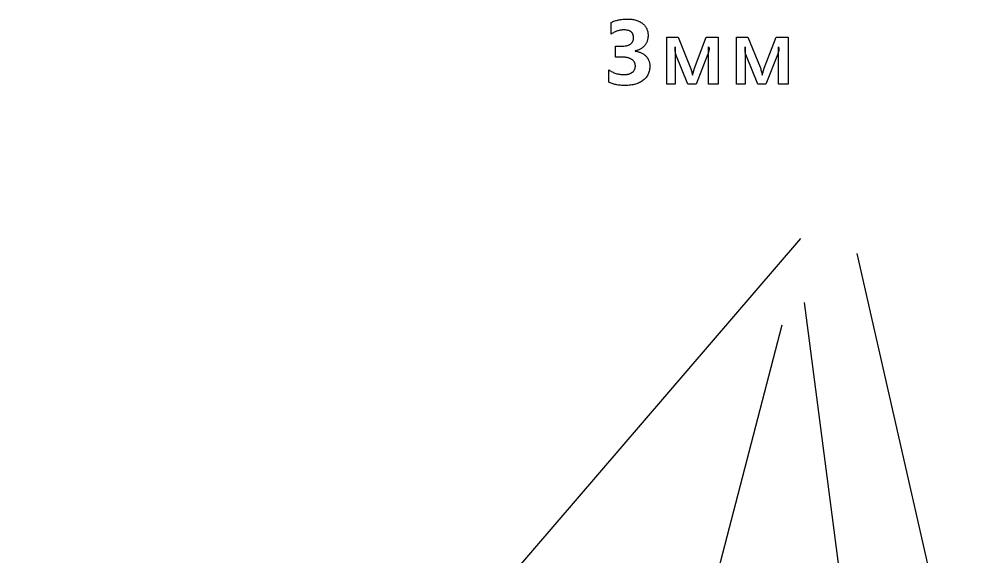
# Model space of a CAD drawing. Header units: metres. Extents: x -352 to 1414, y 67 to 1317.
# Drawn here: x 742 to 1299, y 1002 to 1317 of the extents above; entities that cross this region are included whole.
import ezdxf

# ---------------------------------------------------------------- set-up
doc = ezdxf.new("R2010")
doc.units = ezdxf.units.M
doc.layers.add('Page1', color=7, linetype='CONTINUOUS')

msp = doc.modelspace()

# ---------------------------------------------------------------- linework, layer by layer
at = {"layer": 'Page1'}
for p, q in [((741.609346, 655.604445), (1199.639675, 1188.505116)), ((1298.732775, 889.023747), (1232.670708, 1179.69684)), ((1256.893466, 726.070649), (1201.841744, 1151.069945)), ((1012.463819, 459.620314), (1188.62933, 1137.857531))]:
    msp.add_line(p, q, dxfattribs=at)
for points in [[(1087.119995, 1280.078247), (1087.119995, 1287.373657), (1087.119995, 1287.373657), (1087.598511, 1287.03064), (1088.086914, 1286.709839), (1088.585083, 1286.411255), (1089.09314, 1286.134644), (1089.611084, 1285.880249), (1090.138916, 1285.647949), (1090.676514, 1285.437744), (1091.223999, 1285.249756), (1091.781372, 1285.08374), (1092.348511, 1284.939941), (1092.925537, 1284.818237), (1093.512451, 1284.71875), (1094.109131, 1284.641357), (1094.71582, 1284.585938), (1095.332153, 1284.552856), (1095.958496, 1284.541748), (1095.958496, 1284.541748), (1096.73291, 1284.562744), (1097.103638, 1284.588989), (1097.463257, 1284.625732), (1097.81189, 1284.672974), (1098.149536, 1284.730713), (1098.476196, 1284.79895), (1098.791748, 1284.877808), (1099.096313, 1284.967041), (1099.389893, 1285.066772), (1099.672363, 1285.177002), (1099.94397, 1285.297729), (1100.204468, 1285.428955), (1100.453857, 1285.570801), (1100.692383, 1285.723022), (1100.9198, 1285.885742), (1100.9198, 1285.885742), (1101.134766, 1286.057861), (1101.335938, 1286.238403), (1101.523193, 1286.427124), (1101.696533, 1286.624146), (1101.856079, 1286.829468), (1102.001709, 1287.043091), (1102.133423, 1287.265015), (1102.251343, 1287.495239), (1102.355347, 1287.733765), (1102.445557, 1287.980591), (1102.521851, 1288.235718), (1102.584229, 1288.499146), (1102.632813, 1288.770874), (1102.66748, 1289.050903), (1102.688354, 1289.339111), (1102.69519, 1289.635742), (1102.69519, 1289.635742), (1102.686646, 1289.941772), (1102.661011, 1290.23877), (1102.618286, 1290.526978), (1102.558472, 1290.806274), (1102.481567, 1291.07666), (1102.387573, 1291.338135), (1102.276489, 1291.590698), (1102.148315, 1291.834351), (1102.003052, 1292.069092), (1101.840698, 1292.294922), (1101.661255, 1292.511963), (1101.464722, 1292.719971), (1101.251099, 1292.919189), (1101.020386, 1293.109375), (1100.772583, 1293.290771), (1100.50769, 1293.463257), (1100.50769, 1293.463257), (1100.227905, 1293.625977), (1099.935303, 1293.778198), (1099.630005, 1293.919922), (1099.31189, 1294.05127), (1098.980957, 1294.171997), (1098.637207, 1294.282227), (1098.280884, 1294.381958), (1097.911621, 1294.471191), (1097.529663, 1294.549927), (1097.134888, 1294.618164), (1096.727417, 1294.676025), (1096.307129, 1294.723267), (1095.874023, 1294.76001), (1095.428223, 1294.786255), (1094.498291, 1294.807251), (1094.498291, 1294.807251), (1091.013794, 1294.807251), (1091.013794, 1301.178955), (1094.255005, 1301.178955), (1094.255005, 1301.178955), (1095.148438, 1301.19812), (1095.984253, 1301.255859), (1096.762451, 1301.351929), (1097.129883, 1301.414429), (1097.483032, 1301.486572), (1097.821655, 1301.568237), (1098.145874, 1301.659668), (1098.455688, 1301.76062), (1098.751099, 1301.871094), (1099.032104, 1301.991333), (1099.298706, 1302.121094), (1099.550903, 1302.260498), (1099.788696, 1302.409546), (1100.012085, 1302.568237), (1100.221069, 1302.73645), (1100.415527, 1302.914307), (1100.595703, 1303.101807), (1100.761475, 1303.298828), (1100.91272, 1303.505615), (1101.049683, 1303.721924), (1101.172119, 1303.947876), (1101.280273, 1304.18335), (1101.373901, 1304.428589), (1101.453125, 1304.68335), (1101.517944, 1304.947754), (1101.568481, 1305.221802), (1101.604492, 1305.505371), (1101.626099, 1305.798584), (1101.633301, 1306.10144), (1101.633301, 1306.10144), (1101.627686, 1306.386597), (1101.611084, 1306.66272), (1101.583252, 1306.92981), (1101.544312, 1307.187744), (1101.494385, 1307.436768), (1101.433228, 1307.676636), (1101.360962, 1307.907471), (1101.277588, 1308.129272), (1101.183105, 1308.342041), (1101.077515, 1308.545654), (1100.960815, 1308.740356), (1100.832886, 1308.925903), (1100.69397, 1309.102417), (1100.543945, 1309.269897), (1100.38269, 1309.428345), (1100.210449, 1309.577637), (1100.026978, 1309.718018), (1099.83252, 1309.849243), (1099.626831, 1309.971436), (1099.410034, 1310.084595), (1099.182251, 1310.188721), (1098.943237, 1310.283813), (1098.693115, 1310.369751), (1098.431885, 1310.446777), (1097.876099, 1310.573486), (1097.275879, 1310.664063), (1096.631104, 1310.718384), (1095.941895, 1310.73645), (1095.941895, 1310.73645), (1095.467041, 1310.726807), (1094.993774, 1310.697754), (1094.522095, 1310.649292), (1094.052002, 1310.581543), (1093.583618, 1310.494507), (1093.116699, 1310.387939), (1092.651489, 1310.262207), (1092.187744, 1310.116943), (1091.725708, 1309.952393), (1091.265259, 1309.768555), (1090.806396, 1309.565308), (1090.348999, 1309.342651), (1089.893433, 1309.100586), (1089.439331, 1308.839355), (1088.986816, 1308.558594), (1088.535889, 1308.258545), (1088.535889, 1308.258545), (1088.535889, 1315.094849), (1088.535889, 1315.094849), (1089.040283, 1315.338623), (1089.55481, 1315.56665), (1090.079712, 1315.779053), (1090.614868, 1315.975586), (1091.1604, 1316.156494), (1091.716064, 1316.321655), (1092.282104, 1316.471069), (1092.858398, 1316.604736), (1093.444946, 1316.722778), (1094.04187, 1316.824951), (1094.649048, 1316.911499), (1095.266479, 1316.9823), (1095.894165, 1317.037354), (1096.532227, 1317.07666), (1097.18042, 1317.10022), (1097.838989, 1317.108154), (1097.838989, 1317.108154), (1098.555664, 1317.0979), (1099.252075, 1317.067139), (1099.928467, 1317.015991), (1100.584595, 1316.944458), (1101.220703, 1316.852417), (1101.836792, 1316.739868), (1102.432617, 1316.606812), (1103.008423, 1316.453369), (1103.564087, 1316.279419), (1104.099609, 1316.085083), (1104.61499, 1315.870239), (1105.110352, 1315.63501), (1105.585571, 1315.379272), (1106.040649, 1315.103027), (1106.475586, 1314.806274), (1106.890503, 1314.489136), (1106.890503, 1314.489136), (1107.282593, 1314.155762), (1107.649414, 1313.810181), (1107.990967, 1313.452393), (1108.307251, 1313.082397), (1108.598267, 1312.700317), (1108.863892, 1312.30603), (1109.104248, 1311.899658), (1109.319214, 1311.481079), (1109.509033, 1311.050293), (1109.673462, 1310.6073), (1109.812622, 1310.152222), (1109.926514, 1309.685059), (1110.015015, 1309.205566), (1110.078247, 1308.713989), (1110.116211, 1308.210327), (1110.128906, 1307.694336), (1110.128906, 1307.694336), (1110.12146, 1307.235229), (1110.099487, 1306.786865), (1110.062744, 1306.349487), (1110.011353, 1305.922852), (1109.945313, 1305.50708), (1109.864624, 1305.102173), (1109.769165, 1304.70813), (1109.659058, 1304.324951), (1109.534302, 1303.952637), (1109.394775, 1303.591187), (1109.240723, 1303.240601), (1109.071777, 1302.900879), (1108.888306, 1302.572021), (1108.690186, 1302.253906), (1108.477295, 1301.946777), (1108.249756, 1301.650391), (1108.007446, 1301.36499), (1107.75061, 1301.090332), (1107.479004, 1300.826538), (1107.192749, 1300.57373), (1106.891724, 1300.331665), (1106.57605, 1300.100464), (1106.245728, 1299.880127), (1105.900757, 1299.670654), (1105.541138, 1299.472046), (1105.166748, 1299.284302), (1104.77771, 1299.107422), (1104.374023, 1298.941406), (1103.955566, 1298.786133), (1103.522461, 1298.641846), (1103.074707, 1298.508423), (1102.612305, 1298.385742), (1102.612305, 1298.385742), (1102.612305, 1298.253052), (1102.612305, 1298.253052), (1103.102783, 1298.184082), (1103.580322, 1298.100342), (1104.044678, 1298.001831), (1104.49585, 1297.88855), (1104.934082, 1297.760376), (1105.359131, 1297.617432), (1105.771118, 1297.459717), (1106.170044, 1297.287231), (1106.555908, 1297.099854), (1106.928589, 1296.897705), (1107.288208, 1296.680786), (1107.634766, 1296.449097), (1107.96814, 1296.202515), (1108.288452, 1295.941162), (1108.595703, 1295.665039), (1108.889893, 1295.374146), (1108.889893, 1295.374146), (1109.168579, 1295.071655), (1109.429199, 1294.76062), (1109.671875, 1294.441162), (1109.896606, 1294.113281), (1110.103271, 1293.776978), (1110.291992, 1293.432129), (1110.462769, 1293.078857), (1110.615601, 1292.717163), (1110.750366, 1292.347046), (1110.867188, 1291.968506), (1110.966064, 1291.581421), (1111.046997, 1291.186035), (1111.109863, 1290.782104), (1111.154907, 1290.369751), (1111.181763, 1289.948853), (1111.190796, 1289.519653), (1111.190796, 1289.519653), (1111.175659, 1288.872803), (1111.130249, 1288.243042), (1111.054688, 1287.630371), (1110.948853, 1287.03479), (1110.812744, 1286.456421), (1110.646362, 1285.895142), (1110.449707, 1285.350952), (1110.2229, 1284.823853), (1109.96582, 1284.313843), (1109.678467, 1283.821045), (1109.36084, 1283.345215), (1109.012939, 1282.886597), (1108.634888, 1282.445068), (1108.226563, 1282.02063), (1107.787964, 1281.613403), (1107.319092, 1281.223145), (1107.319092, 1281.223145), (1106.823608, 1280.853394), (1106.305176, 1280.507568), (1105.76355, 1280.185547), (1105.198975, 1279.887451), (1104.61145, 1279.613159), (1104.000854, 1279.362671), (1103.367188, 1279.136108), (1102.710449, 1278.93335), (1102.030762, 1278.754395), (1101.328003, 1278.599365), (1100.602173, 1278.468262), (1099.853394, 1278.36084), (1099.081543, 1278.277344), (1098.286621, 1278.217773), (1097.46875, 1278.182007), (1096.627808, 1278.170044), (1096.627808, 1278.170044), (1095.905518, 1278.17749), (1095.200317, 1278.199829), (1094.512207, 1278.237183), (1093.841187, 1278.289307), (1093.187256, 1278.356445), (1092.550293, 1278.438354), (1091.93042, 1278.535278), (1091.327637, 1278.647095), (1090.741943, 1278.773804), (1090.17334, 1278.915405), (1089.621826, 1279.072021), (1089.08728, 1279.243408), (1088.569824, 1279.42981), (1088.06958, 1279.630981), (1087.586182, 1279.847168), (1087.119995, 1280.078247)], [(1151.222656, 1278.878052), (1145.55896, 1278.878052), (1145.55896, 1300.758545), (1145.55896, 1300.758545), (1145.656006, 1300.619507), (1145.735718, 1300.459595), (1145.798096, 1300.278687), (1145.84314, 1300.076904), (1145.870728, 1299.854126), (1145.880981, 1299.610474), (1145.873779, 1299.345947), (1145.849365, 1299.060547), (1145.807495, 1298.75415), (1145.748169, 1298.42688), (1145.671631, 1298.078735), (1145.577637, 1297.709595), (1145.337524, 1296.908691), (1145.027954, 1296.024048), (1145.027954, 1296.024048), (1138.318848, 1278.878052), (1133.529053, 1278.878052), (1126.488159, 1296.328247), (1126.488159, 1296.328247), (1126.359741, 1296.702393), (1126.253784, 1297.127808), (1126.170288, 1297.604614), (1126.109253, 1298.13269), (1126.070679, 1298.712158), (1126.054688, 1299.343018), (1126.061035, 1300.025146), (1126.089966, 1300.758545), (1126.089966, 1300.758545), (1126.089966, 1278.878052), (1121.134155, 1278.878052), (1121.134155, 1306.488647), (1127.699463, 1306.488647), (1134.823364, 1288.944336), (1134.823364, 1288.944336), (1135.020142, 1288.431274), (1135.206665, 1287.898315), (1135.383057, 1287.345825), (1135.549316, 1286.773438), (1135.7052, 1286.181519), (1135.851074, 1285.569824), (1135.986694, 1284.938354), (1136.112061, 1284.287354), (1136.112061, 1284.287354), (1137.295654, 1288.313843), (1144.253662, 1306.488647), (1151.222656, 1306.488647), (1151.222656, 1306.488647), (1151.222656, 1278.878052)], [(1192.128906, 1278.878052), (1186.465088, 1278.878052), (1186.465088, 1300.758545), (1186.465088, 1300.758545), (1186.562256, 1300.619507), (1186.641968, 1300.459595), (1186.704346, 1300.278687), (1186.749268, 1300.076904), (1186.776855, 1299.854126), (1186.787109, 1299.610474), (1186.780029, 1299.345947), (1186.755493, 1299.060547), (1186.713623, 1298.75415), (1186.654419, 1298.42688), (1186.577759, 1298.078735), (1186.483765, 1297.709595), (1186.243774, 1296.908691), (1185.934204, 1296.024048), (1185.934204, 1296.024048), (1179.225098, 1278.878052), (1174.435303, 1278.878052), (1167.394287, 1296.328247), (1167.394287, 1296.328247), (1167.265869, 1296.702393), (1167.159912, 1297.127808), (1167.076538, 1297.604614), (1167.015503, 1298.13269), (1166.976929, 1298.712158), (1166.960815, 1299.343018), (1166.967285, 1300.025146), (1166.996094, 1300.758545), (1166.996094, 1300.758545), (1166.996094, 1278.878052), (1162.040405, 1278.878052), (1162.040405, 1306.488647), (1168.605591, 1306.488647), (1175.729492, 1288.944336), (1175.729492, 1288.944336), (1175.92627, 1288.431274), (1176.112915, 1287.898315), (1176.289307, 1287.345825), (1176.455444, 1286.773438), (1176.61145, 1286.181519), (1176.757202, 1285.569824), (1176.892822, 1284.938354), (1177.018188, 1284.287354), (1177.018188, 1284.287354), (1178.201904, 1288.313843), (1185.15979, 1306.488647), (1192.128906, 1306.488647), (1192.128906, 1306.488647), (1192.128906, 1278.878052)]]:
    msp.add_lwpolyline(points, dxfattribs=at)

doc.saveas('drawing.dxf')
